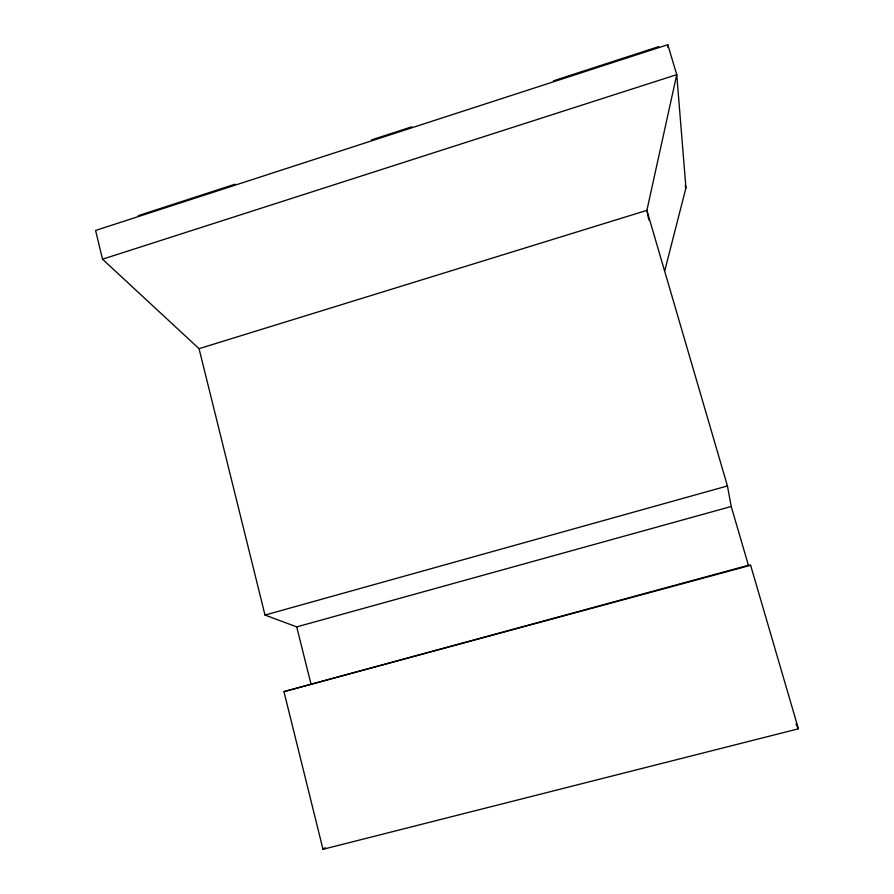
<?xml version="1.0" encoding="UTF-8"?>
<svg xmlns="http://www.w3.org/2000/svg" width="894" height="894" viewBox="0 0 894 894"><rect width="100%" height="100%" fill="white"/><g stroke="black" fill="none" stroke-linecap="round" stroke-linejoin="round"><path stroke-width="1.34" d="M664.778 270.67L685.944 187.852L676.747 74.66L667.796 44.7L95.591 230.451L102.508 259.204L199.049 348.671L265.004 615.061L296.707 626.884L731.236 506.496L727.437 485.956L646.887 210.358L676.747 74.66L102.508 259.204M322.991 849.3L798.409 728.811L750.625 565.299L748.401 565.265L283.957 691.632L322.991 849.3L325.248 847.668M138.346 215.622L235.033 184.22M371.502 139.9L411.843 126.803M553.408 80.829L658.733 46.622M199.049 348.671L646.887 210.358L648.765 219.913M265.004 615.061L727.437 485.956M283.957 691.632L750.625 565.299M795.995 723.972L798.409 728.811M685.173 185.27L685.944 187.852M731.236 506.496L748.401 565.265M296.707 626.884L310.922 683.731M667.796 44.7L668.053 47.471"/></g></svg>
